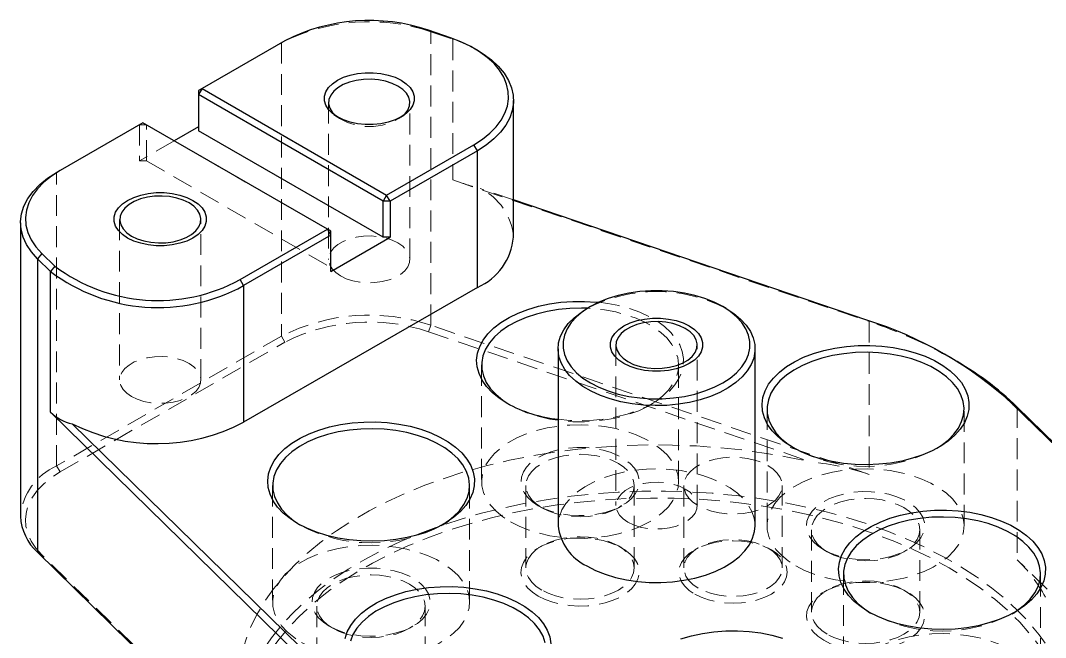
# Model space of a CAD drawing. Header units: millimetres. Extents: x 0 to 420, y -16 to 298.
# Drawn here: x 322.7 to 385.1, y 185.1 to 222.7 of the extents above; entities that cross this region are included whole.
import ezdxf

# ---------------------------------------------------------------- set-up
doc = ezdxf.new("R2010")
doc.units = ezdxf.units.MM
doc.linetypes.add('HIDDEN', pattern=[1.905, 1.27, -0.635])

msp = doc.modelspace()

# ---------------------------------------------------------------- linework, layer by layer
at = {"color": 7, "linetype": 'Continuous', "lineweight": 25}
for p, q in [((348.88835, 221.61089), (347.55383, 222.0651)), ((338.80595, 221.42366), (333.76254, 218.51216)), ((350.53581, 220.84645), (350.32364, 220.96897)), ((333.76254, 218.51216), (333.55041, 218.14474)), ((333.76254, 218.51216), (333.55041, 218.38966)), ((333.76254, 218.51216), (345.00554, 212.02172)), ((333.55041, 218.38966), (333.55041, 218.14474)), ((344.79341, 211.65429), (333.55041, 218.14474)), ((333.55041, 218.14474), (333.55041, 215.94008)), ((352.73164, 209.4567), (352.73164, 217.78542)), ((330.1563, 216.43032), (325.11289, 213.51882)), ((341.3993, 209.93987), (330.1563, 216.43032)), ((333.55041, 216.185), (332.06583, 215.32797)), ((344.79341, 209.44963), (333.55041, 215.94008)), ((345.00554, 212.02172), (350.32281, 215.09131)), ((350.53494, 214.72389), (350.32281, 215.09131)), ((350.53494, 214.72389), (345.21767, 211.65429)), ((350.53494, 206.39517), (350.53494, 214.72389)), ((325.11289, 213.51882), (324.90076, 213.39632)), ((345.00554, 212.02172), (344.79341, 211.65429)), ((345.21767, 211.65429), (344.79341, 211.65429)), ((344.79341, 209.44963), (344.79341, 211.65429)), ((345.21767, 211.65429), (345.00554, 212.02172)), ((345.21767, 211.65429), (345.21767, 209.44963)), ((374.24426, 204.40723), (352.73164, 211.72913)), ((322.70406, 210.33479), (322.70406, 192.45255)), ((336.08203, 206.87028), (341.3993, 209.93987)), ((341.61143, 209.57245), (341.3993, 209.93987)), ((341.61143, 209.81737), (341.3993, 209.93987)), ((341.61143, 209.57245), (341.61143, 209.81737)), ((341.61143, 209.57245), (336.29416, 206.50286)), ((341.61143, 207.36779), (341.61143, 209.57245)), ((341.61143, 207.36779), (345.21767, 209.44963)), ((345.21767, 209.44963), (344.79341, 209.44963)), ((324.00176, 208.46878), (323.74333, 208.13586)), ((324.53013, 207.36545), (323.74333, 208.13586)), ((323.74333, 208.13586), (323.74333, 190.25361)), ((324.00176, 208.46878), (324.78856, 207.69837)), ((324.78856, 207.69837), (324.53013, 207.36545)), ((324.53013, 198.79178), (324.53013, 207.36545)), ((336.29416, 206.50286), (336.08203, 206.87028)), ((336.29416, 206.50286), (336.29416, 198.17414)), ((350.53494, 206.39517), (336.29416, 198.17414)), ((357.41461, 205.22514), (357.20244, 205.10262)), ((365.6891, 205.10262), (365.47694, 205.22514)), ((355.44577, 202.65379), (355.44577, 191.87545)), ((367.44577, 191.87545), (367.44577, 202.65379)), ((379.47993, 202.038), (379.26776, 202.16052)), ((406.75777, 176.15178), (383.15381, 199.26386)), ((383.15381, 199.26386), (383.41224, 199.10686)), ((339.47931, 184.15412), (324.53013, 198.79178)), ((383.41224, 199.10686), (407.0162, 175.99477)), ((325.8551, 198.08038), (339.73774, 184.48704)), ((323.74333, 190.25361), (339.47931, 174.84556))]:
    msp.add_line(p, q, dxfattribs=at)
at = {"color": 7, "linetype": 'HIDDEN', "lineweight": 18}
for p, q in [((347.7062, 221.96932), (347.55383, 222.0651)), ((347.7062, 204.08708), (347.7062, 221.96932)), ((347.7062, 221.96932), (349.04072, 221.51511)), ((333.55041, 218.38966), (338.59382, 221.30116)), ((338.80595, 221.42366), (338.59382, 221.30116)), ((338.59382, 221.30116), (338.59382, 203.41891)), ((349.04072, 221.51511), (348.88835, 221.61089)), ((349.04072, 221.51511), (349.04072, 212.94144)), ((341.46988, 217.65086), (341.46988, 208.10136)), ((346.41988, 208.10136), (346.41988, 217.65086)), ((341.79321, 216.91827), (342.00302, 216.76499)), ((345.88674, 216.76499), (346.09656, 216.91827)), ((324.90076, 213.39632), (329.94417, 216.30782)), ((330.1563, 216.43032), (329.94417, 216.30782)), ((330.36843, 216.30782), (329.94417, 216.30782)), ((329.94417, 216.30782), (329.94417, 214.10316)), ((330.36843, 216.30782), (330.1563, 216.43032)), ((330.36843, 216.30782), (341.61143, 209.81737)), ((330.36843, 214.10316), (330.36843, 216.30782)), ((332.06583, 215.32797), (329.94417, 214.10316)), ((329.94417, 214.10316), (330.36843, 214.10316)), ((330.36843, 214.10316), (341.61143, 207.61271)), ((324.90076, 195.51408), (324.90076, 213.39632)), ((349.04072, 212.94144), (374.39663, 204.31146)), ((352.73164, 211.72913), (350.69736, 212.42151)), ((328.74196, 210.53412), (328.74196, 200.75369)), ((333.69196, 200.75369), (333.69196, 210.53412)), ((374.24426, 204.40723), (374.39663, 204.31146)), ((374.39663, 204.31146), (374.39663, 195.00289)), ((347.7062, 204.08708), (347.55383, 203.69293)), ((347.55383, 203.69293), (370.88469, 195.75219)), ((374.39663, 195.00289), (347.7062, 204.08708)), ((338.59382, 203.41891), (324.90076, 195.51408)), ((325.11289, 195.14665), (338.80595, 203.05149)), ((338.59382, 203.41891), (338.80595, 203.05149)), ((358.97077, 202.88069), (358.97077, 193.10026)), ((363.92077, 193.10026), (363.92077, 202.88069)), ((350.78703, 201.6676), (350.78703, 194.56369)), ((362.78703, 194.56369), (362.78703, 201.6676)), ((352.33154, 199.34129), (352.5437, 199.21877)), ((361.03036, 199.21877), (361.24253, 199.34129)), ((368.1737, 198.97816), (368.1737, 191.87426)), ((380.1737, 191.87426), (380.1737, 198.97816)), ((383.41224, 199.10686), (383.41224, 189.79829)), ((369.7182, 196.65186), (369.93037, 196.52934)), ((378.41703, 196.52934), (378.62919, 196.65186)), ((324.90076, 195.51408), (325.11289, 195.14665)), ((338.05911, 194.31992), (338.05911, 187.21602)), ((350.05911, 187.21602), (350.05911, 194.31992)), ((353.48703, 194.31873), (353.48703, 189.297)), ((360.08703, 189.297), (360.08703, 194.31873)), ((363.10452, 194.31873), (363.10452, 189.297)), ((369.10452, 189.297), (369.10452, 194.31873)), ((354.24103, 193.0944), (354.4532, 192.97188)), ((359.12086, 192.97188), (359.33303, 193.0944)), ((339.60361, 191.99362), (339.81578, 191.8711)), ((348.30244, 191.8711), (348.51461, 191.99362)), ((370.8737, 191.6293), (370.8737, 186.60757)), ((377.4737, 186.60757), (377.4737, 191.6293)), ((354.4532, 190.64386), (354.24103, 190.52134)), ((359.33303, 190.52134), (359.12086, 190.64386)), ((363.98285, 190.52142), (363.77069, 190.3989)), ((368.43835, 190.3989), (368.22618, 190.52142)), ((323.74333, 190.25361), (324.00176, 190.09661)), ((337.75702, 176.62799), (324.00176, 190.09661)), ((371.6277, 190.40496), (371.83987, 190.28244)), ((376.50753, 190.28244), (376.71969, 190.40496)), ((407.0162, 166.68621), (383.41224, 189.79829)), ((372.83244, 188.94105), (372.83244, 181.83715)), ((384.83244, 181.83715), (384.83244, 188.94105)), ((371.83987, 187.95442), (371.6277, 187.8319)), ((376.71969, 187.8319), (376.50753, 187.95442)), ((340.75911, 186.97106), (340.75911, 181.94933)), ((347.35911, 181.94933), (347.35911, 186.97106)), ((374.37694, 186.61475), (374.58911, 186.49223)), ((383.07577, 186.49223), (383.28794, 186.61475)), ((341.51311, 185.74672), (341.72528, 185.6242)), ((346.39294, 185.6242), (346.60511, 185.74672))]:
    msp.add_line(p, q, dxfattribs=at)
at = {"color": 7, "linetype": 'Continuous', "lineweight": 25, "flags": 128}
for points in [[(350.32281, 215.09131), (350.8386, 215.42285), (351.28994, 215.78437), (351.67165, 216.1717), (351.97933, 216.58039), (352.20945, 217.00575), (352.35936, 217.44289), (352.42735, 217.88678), (352.41262, 218.33232), (352.31536, 218.7744), (352.13667, 219.20792), (351.87861, 219.6279), (351.54415, 220.02952), (351.13713, 220.40816), (350.66223, 220.75948), (350.12491, 221.07942), (349.53134, 221.36431), (348.88835, 221.61089)], [(350.53581, 220.84645), (350.8885, 220.62823), (351.38319, 220.26228), (351.80717, 219.86786), (352.15556, 219.4495), (352.42438, 219.01202), (352.61051, 218.56043), (352.71183, 218.09994), (352.72717, 217.63584), (352.65635, 217.17345), (352.50019, 216.7181), (352.26048, 216.27501), (351.93998, 215.84929), (351.54237, 215.44582), (351.07223, 215.06924), (350.53494, 214.72389)], [(345.88407, 219.01932), (346.19134, 218.80792), (346.43036, 218.56893), (346.59386, 218.30961), (346.67687, 218.03784), (346.67687, 217.76187), (346.59386, 217.4901), (346.43036, 217.23078), (346.19134, 216.99179), (345.88407, 216.78039), (345.51787, 216.603), (345.10388, 216.46502), (344.65467, 216.37063), (344.1839, 216.32271), (343.70586, 216.32271), (343.23509, 216.37063), (342.78588, 216.46502), (342.37189, 216.603), (342.0057, 216.78039), (341.69842, 216.99179), (341.4594, 217.23078), (341.29591, 217.4901), (341.2129, 217.76187), (341.2129, 218.03784), (341.29591, 218.30961), (341.4594, 218.56893), (341.69842, 218.80792), (342.0057, 219.01932), (342.37189, 219.19671), (342.78588, 219.33469), (343.23509, 219.42908), (343.70586, 219.477), (344.1839, 219.477), (344.65467, 219.42908), (345.10388, 219.33469), (345.51787, 219.19671), (345.88407, 219.01932)], [(345.69497, 218.66117), (345.34359, 218.82961), (344.94459, 218.95791), (344.51153, 219.0417), (344.05919, 219.07812), (343.60294, 219.06595), (343.15835, 219.00558), (342.74054, 218.89908), (342.36374, 218.75007), (342.04078, 218.56364), (341.78267, 218.34611), (341.59818, 218.10492), (341.49362, 217.84826), (341.47252, 217.58487), (341.53562, 217.32374), (341.68077, 217.07374), (341.90301, 216.8434), (341.90512, 216.84163)], [(345.98464, 216.84163), (346.1071, 216.95561), (346.29158, 217.1968), (346.39615, 217.45346), (346.41724, 217.71685), (346.35414, 217.97798), (346.209, 218.22798), (345.98675, 218.45832), (345.69497, 218.66117)], [(325.11289, 213.51882), (324.58547, 213.17892), (324.12577, 212.80769), (323.73933, 212.40961), (323.43082, 211.98947), (323.20394, 211.55234), (323.06144, 211.10348), (323.00504, 210.64832), (323.0354, 210.19233), (323.15218, 209.741), (323.35395, 209.29979), (323.63829, 208.874), (324.00176, 208.46878)], [(323.74333, 208.13586), (323.36471, 208.55797), (323.06853, 209.00149), (322.85835, 209.46109), (322.73671, 209.93122), (322.70508, 210.40621), (322.76384, 210.88034), (322.91227, 211.3479), (323.1486, 211.80325), (323.46997, 212.24089), (323.87251, 212.65556), (324.35136, 213.04226), (324.90076, 213.39632)], [(333.2057, 211.70025), (333.52082, 211.48345), (333.76595, 211.23835), (333.93363, 210.9724), (334.01876, 210.69369), (334.01876, 210.41067), (333.93363, 210.13196), (333.76595, 209.86601), (333.52082, 209.62091), (333.2057, 209.40411), (332.83014, 209.22219), (332.40557, 209.08068), (331.94489, 208.98388), (331.46209, 208.93474), (330.97183, 208.93474), (330.48903, 208.98388), (330.02835, 209.08068), (329.60378, 209.22219), (329.22822, 209.40411), (328.91309, 209.62091), (328.66797, 209.86601), (328.50029, 210.13196), (328.41516, 210.41067), (328.41516, 210.69369), (328.50029, 210.9724), (328.66797, 211.23835), (328.91309, 211.48345), (329.22822, 211.70025), (329.60378, 211.88217), (330.02835, 212.02368), (330.48903, 212.12048), (330.97183, 212.16962), (331.46209, 212.16962), (331.94489, 212.12048), (332.40557, 212.02368), (332.83014, 211.88217), (333.2057, 211.70025)], [(329.46687, 209.52381), (329.81825, 209.35537), (330.21726, 209.22707), (330.65031, 209.14328), (331.10266, 209.10686), (331.5589, 209.11903), (332.00349, 209.1794), (332.42131, 209.2859), (332.79811, 209.4349), (333.12106, 209.62134), (333.37918, 209.83886), (333.56366, 210.08006), (333.66823, 210.33672), (333.68932, 210.6001), (333.62622, 210.86124), (333.48107, 211.11124), (333.25883, 211.34158), (332.96705, 211.54442), (332.61567, 211.71286), (332.21666, 211.84116), (331.78361, 211.92495), (331.33126, 211.96138), (330.87502, 211.9492), (330.43043, 211.88884), (330.01261, 211.78234), (329.63581, 211.63333), (329.31286, 211.44689), (329.05474, 211.22937), (328.87026, 210.98817), (328.76569, 210.73151), (328.7446, 210.46813), (328.8077, 210.207), (328.95284, 209.957), (329.17509, 209.72666), (329.46687, 209.52381)], [(365.47628, 205.22552), (364.96107, 205.48901), (364.3946, 205.71474), (363.78513, 205.8994), (363.14154, 206.0403), (362.47323, 206.13539), (361.78993, 206.18329), (361.10162, 206.18329), (360.41832, 206.13539), (359.75001, 206.0403), (359.10642, 205.8994), (358.49695, 205.71474), (357.93048, 205.48901), (357.41527, 205.22552), (356.95883, 204.92809), (356.56782, 204.60107), (356.24795, 204.24923), (356.00387, 203.8777), (355.83914, 203.49189), (355.75617, 203.09743), (355.75617, 202.70007), (355.83914, 202.30562), (356.00387, 201.91981), (356.24795, 201.54827), (356.56782, 201.19643), (356.95883, 200.86941), (357.41527, 200.57199), (357.93048, 200.30849), (358.49695, 200.08277), (359.10642, 199.89811), (359.75001, 199.75721), (360.41832, 199.66211), (361.10162, 199.61422), (361.78993, 199.61422), (362.47323, 199.66211), (363.14154, 199.75721), (363.78513, 199.89811), (364.3946, 200.08277), (364.96107, 200.30849), (365.47628, 200.57199), (365.93272, 200.86941), (366.32373, 201.19643), (366.6436, 201.54827), (366.88768, 201.91981), (367.05241, 202.30562), (367.13538, 202.70007), (367.13538, 203.09743), (367.05241, 203.49189), (366.88768, 203.8777), (366.6436, 204.24923), (366.32373, 204.60107), (365.93272, 204.92809), (365.47628, 205.22552)], [(352.33226, 199.34087), (351.85349, 199.65079), (351.43904, 199.99019), (351.09431, 200.35465), (350.82379, 200.73942), (350.63101, 201.13948), (350.51848, 201.54962), (350.48767, 201.96449), (350.53899, 202.37869), (350.67176, 202.78681), (350.88425, 203.18353), (351.17369, 203.56368), (351.53631, 203.92231), (351.96738, 204.25474), (352.46129, 204.55663), (353.01158, 204.82406), (353.6111, 205.05353), (354.25202, 205.24205), (354.92598, 205.38716), (355.62421, 205.48698), (356.33759, 205.54021), (357.05684, 205.54614), (357.77257, 205.5047), (357.93058, 205.48906)], [(357.23539, 205.12164), (356.87594, 205.13094), (356.16576, 205.11271), (355.46429, 205.0461), (354.7814, 204.93208), (354.12666, 204.77222), (353.50926, 204.56879), (352.93788, 204.32463), (352.42053, 204.04317), (351.96448, 203.72836), (351.57612, 203.38462), (351.26092, 203.01678), (351.02329, 202.63), (350.86657, 202.22971), (350.79296, 201.82153), (350.80349, 201.41119), (350.89802, 201.00445), (351.07522, 200.60702), (351.3326, 200.22447), (351.66655, 199.86218), (352.07238, 199.52524), (352.44021, 199.28003)], [(365.68842, 205.10301), (366.16043, 204.79615), (366.56626, 204.4592), (366.9002, 204.09692), (367.15758, 203.71437), (367.33478, 203.31694), (367.42931, 202.9102), (367.43985, 202.49986), (367.36624, 202.09168), (367.20952, 201.69139), (366.97189, 201.30461), (366.65668, 200.93677), (366.26833, 200.59303), (365.81228, 200.27822), (365.29493, 199.99676), (364.72354, 199.7526), (364.10615, 199.54916), (363.45141, 199.38931), (362.76851, 199.27528), (362.06705, 199.20868), (361.35686, 199.19044), (360.64793, 199.22082), (359.95019, 199.29939), (359.27345, 199.42505), (358.6272, 199.59604), (358.02052, 199.80994), (357.46192, 200.06377), (356.95925, 200.35396), (356.51956, 200.67643), (356.14902, 201.02666), (355.85283, 201.39973), (355.63516, 201.79041), (355.49906, 202.1932), (355.44643, 202.60246), (355.47803, 203.01245), (355.59339, 203.41739), (355.79092, 203.81162), (356.06782, 204.18959), (356.42022, 204.54601), (356.84316, 204.87586), (357.20244, 205.10262)], [(363.43451, 204.04683), (363.74964, 203.83002), (363.99477, 203.58492), (364.16244, 203.31898), (364.24757, 203.04026), (364.24757, 202.75724), (364.16244, 202.47853), (363.99477, 202.21258), (363.74964, 201.96748), (363.43451, 201.75068), (363.05896, 201.56876), (362.63439, 201.42725), (362.1737, 201.33045), (361.6909, 201.28131), (361.20065, 201.28131), (360.71785, 201.33045), (360.25716, 201.42725), (359.83259, 201.56876), (359.45704, 201.75068), (359.14191, 201.96748), (358.89678, 202.21258), (358.72911, 202.47853), (358.64398, 202.75724), (358.64398, 203.04026), (358.72911, 203.31898), (358.89678, 203.58492), (359.14191, 203.83002), (359.45704, 204.04683), (359.83259, 204.22875), (360.25716, 204.37025), (360.71785, 204.46705), (361.20065, 204.5162), (361.6909, 204.5162), (362.1737, 204.46705), (362.63439, 204.37025), (363.05896, 204.22875), (363.43451, 204.04683)], [(359.69569, 201.87038), (360.04706, 201.70194), (360.44607, 201.57364), (360.87912, 201.48985), (361.33147, 201.45343), (361.78771, 201.4656), (362.23231, 201.52597), (362.65012, 201.63247), (363.02692, 201.78148), (363.34988, 201.96791), (363.60799, 202.18544), (363.79247, 202.42663), (363.89704, 202.68329), (363.91813, 202.94668), (363.85503, 203.20781), (363.70989, 203.45781), (363.48764, 203.68815), (363.19586, 203.891), (362.84449, 204.05944), (362.44548, 204.18774), (362.01243, 204.27153), (361.56008, 204.30795), (361.10384, 204.29578), (360.65924, 204.23541), (360.24143, 204.12891), (359.86463, 203.9799), (359.54167, 203.79347), (359.28356, 203.57594), (359.09908, 203.33475), (358.99451, 203.07809), (358.97342, 202.8147), (359.03652, 202.55357), (359.18166, 202.30357), (359.40391, 202.07323), (359.69569, 201.87038)], [(369.71892, 196.65144), (369.24016, 196.96135), (368.8257, 197.30075), (368.48097, 197.66521), (368.21045, 198.04998), (368.01767, 198.45004), (367.90515, 198.86018), (367.87434, 199.27506), (367.92565, 199.68925), (368.05842, 200.09737), (368.27091, 200.4941), (368.56036, 200.87425), (368.92298, 201.23288), (369.35405, 201.5653), (369.84795, 201.8672), (370.39825, 202.13462), (370.99776, 202.36409), (371.63868, 202.55261), (372.31265, 202.69773), (373.01087, 202.79755), (373.72426, 202.85077), (374.44351, 202.8567), (375.15923, 202.81526), (375.86211, 202.72699), (376.54298, 202.59305), (377.19297, 202.41517), (377.80359, 202.19567), (378.36689, 201.93743), (378.87552, 201.6438), (379.32286, 201.31862), (379.70307, 200.96611), (380.0112, 200.59088), (380.24323, 200.19783), (380.39613, 199.79206), (380.46792, 199.37888), (380.45765, 198.96367), (380.36545, 198.55184), (380.19254, 198.14876), (379.94117, 197.75969), (379.6146, 197.3897), (379.21711, 197.0436), (378.75386, 196.72593), (378.23091, 196.4408), (377.65507, 196.19195), (377.03384, 195.98261), (376.37532, 195.81552), (375.6881, 195.69285), (374.98114, 195.61621), (374.26366, 195.58658), (373.545, 195.60437), (372.83454, 195.66933), (372.14153, 195.78062), (371.47502, 195.93678), (370.84369, 196.13579), (370.25577, 196.37505), (369.71892, 196.65144)], [(378.52052, 196.5906), (378.77631, 196.75609), (379.19925, 197.08595), (379.55165, 197.44236), (379.82856, 197.82033), (380.02608, 198.21456), (380.14144, 198.61951), (380.17304, 199.02949), (380.12041, 199.43875), (379.98431, 199.84154), (379.76664, 200.23222), (379.47045, 200.60529), (379.09992, 200.95552), (378.66022, 201.27799), (378.15755, 201.56818), (377.59895, 201.82201), (376.99227, 202.03592), (376.34602, 202.2069), (375.66928, 202.33256), (374.97154, 202.41113), (374.26261, 202.44151), (373.55242, 202.42327), (372.85096, 202.35667), (372.16806, 202.24264), (371.51332, 202.08279), (370.89593, 201.87935), (370.32454, 201.63519), (369.8072, 201.35373), (369.35114, 201.03892), (368.96279, 200.69519), (368.64758, 200.32735), (368.40995, 199.94057), (368.25323, 199.54028), (368.17962, 199.1321), (368.19016, 198.72176), (368.28469, 198.31501), (368.46189, 197.91758), (368.71927, 197.53504), (369.05322, 197.17275), (369.45904, 196.83581), (369.82687, 196.5906)], [(339.60434, 191.9932), (339.12557, 192.30311), (338.71112, 192.64251), (338.36638, 193.00697), (338.09586, 193.39174), (337.90308, 193.79181), (337.79056, 194.20195), (337.75975, 194.61682), (337.81107, 195.03102), (337.94384, 195.43914), (338.15633, 195.83586), (338.44577, 196.21601), (338.80839, 196.57464), (339.23946, 196.90707), (339.73336, 197.20896), (340.28366, 197.47639), (340.88318, 197.70585), (341.52409, 197.89438), (342.19806, 198.03949), (342.89629, 198.13931), (343.60967, 198.19253), (344.32892, 198.19846), (345.04465, 198.15702), (345.74753, 198.06875), (346.4284, 197.93481), (347.07838, 197.75693), (347.689, 197.53744), (348.2523, 197.27919), (348.76093, 196.98556), (349.20827, 196.66038), (349.58849, 196.30787), (349.89662, 195.93265), (350.12864, 195.53959), (350.28155, 195.13383), (350.35333, 194.72064), (350.34306, 194.30543), (350.25087, 193.8936), (350.07795, 193.49052), (349.82658, 193.10145), (349.50001, 192.73146), (349.10252, 192.38537), (348.63928, 192.06769), (348.11632, 191.78256), (347.54048, 191.53371), (346.91925, 191.32437), (346.26073, 191.15728), (345.57352, 191.03461), (344.86656, 190.95797), (344.14907, 190.92834), (343.43041, 190.94613), (342.71995, 191.01109), (342.02694, 191.12238), (341.36043, 191.27855), (340.7291, 191.47756), (340.14118, 191.71681), (339.60434, 191.9932)], [(348.40593, 191.93236), (348.66172, 192.09786), (349.08467, 192.42771), (349.43707, 192.78412), (349.71397, 193.1621), (349.91149, 193.55632), (350.02686, 193.96127), (350.05845, 194.37125), (350.00583, 194.78051), (349.86972, 195.18331), (349.65205, 195.57398), (349.35587, 195.94705), (348.98533, 196.29728), (348.54564, 196.61975), (348.04296, 196.90994), (347.48436, 197.16377), (346.87768, 197.37768), (346.23144, 197.54866), (345.55469, 197.67432), (344.85696, 197.75289), (344.14802, 197.78327), (343.43783, 197.76503), (342.73637, 197.69843), (342.05348, 197.5844), (341.39873, 197.42455), (340.78134, 197.22112), (340.20996, 196.97695), (339.69261, 196.69549), (339.23656, 196.38069), (338.8482, 196.03695), (338.533, 195.66911), (338.29537, 195.28233), (338.13865, 194.88204), (338.06504, 194.47386), (338.07557, 194.06352), (338.1701, 193.65678), (338.3473, 193.25934), (338.60468, 192.8768), (338.93863, 192.51451), (339.34446, 192.17757), (339.71229, 191.93236)], [(374.37767, 186.61433), (373.8989, 186.92424), (373.48445, 187.26364), (373.13971, 187.6281), (372.86919, 188.01287), (372.67641, 188.41294), (372.56389, 188.82308), (372.53308, 189.23795), (372.5844, 189.65215), (372.71717, 190.06027), (372.92966, 190.45699), (373.2191, 190.83714), (373.58172, 191.19577), (374.01279, 191.5282), (374.50669, 191.83009), (375.05699, 192.09752), (375.6565, 192.32698), (376.29742, 192.51551), (376.97139, 192.66062), (377.66962, 192.76044), (378.383, 192.81366), (379.10225, 192.81959), (379.81798, 192.77815), (380.52086, 192.68988), (381.20173, 192.55594), (381.85171, 192.37806), (382.46233, 192.15857), (383.02563, 191.90032), (383.53426, 191.60669), (383.9816, 191.28151), (384.36182, 190.929), (384.66995, 190.55378), (384.90197, 190.16072), (385.05488, 189.75496), (385.12666, 189.34177), (385.11639, 188.92656), (385.0242, 188.51473), (384.85128, 188.11165), (384.59991, 187.72258), (384.27334, 187.35259), (383.87585, 187.0065), (383.41261, 186.68882), (382.88965, 186.40369), (382.31381, 186.15484), (381.69258, 185.9455), (381.03406, 185.77841), (380.34685, 185.65574), (379.63989, 185.5791), (378.9224, 185.54947), (378.20374, 185.56726), (377.49328, 185.63222), (376.80027, 185.74351), (376.13376, 185.89968), (375.50243, 186.09869), (374.91451, 186.33794), (374.37767, 186.61433)], [(383.17926, 186.55349), (383.43505, 186.71899), (383.858, 187.04884), (384.21039, 187.40525), (384.4873, 187.78323), (384.68482, 188.17745), (384.80019, 188.5824), (384.83178, 188.99238), (384.77916, 189.40164), (384.64305, 189.80444), (384.42538, 190.19511), (384.1292, 190.56818), (383.75866, 190.91841), (383.31897, 191.24088), (382.81629, 191.53107), (382.25769, 191.7849), (381.65101, 191.99881), (381.00477, 192.16979), (380.32802, 192.29545), (379.63029, 192.37402), (378.92135, 192.4044), (378.21116, 192.38616), (377.5097, 192.31956), (376.8268, 192.20554), (376.17206, 192.04568), (375.55467, 191.84225), (374.98329, 191.59809), (374.46594, 191.31662), (374.00989, 191.00182), (373.62153, 190.65808), (373.30633, 190.29024), (373.0687, 189.90346), (372.91198, 189.50317), (372.83837, 189.09499), (372.8489, 188.68465), (372.94343, 188.27791), (373.12063, 187.88047), (373.37801, 187.49793), (373.71196, 187.13564), (374.11779, 186.7987), (374.48562, 186.55349)], [(357.20313, 189.42623), (357.7347, 189.15374), (358.31837, 188.91946), (358.94593, 188.72668), (359.60859, 188.57809), (360.29704, 188.4758), (361.00162, 188.42123), (361.71243, 188.41515), (362.41949, 188.45764), (363.11289, 188.54811), (363.78288, 188.68529), (364.42007, 188.86726), (365.01551, 189.09145), (365.56083, 189.35472), (366.04839, 189.65338), (366.47133, 189.98324), (366.82373, 190.33965), (367.10063, 190.71762), (367.29816, 191.11185), (367.41352, 191.5168), (367.44577, 191.87545)], [(342.46981, 184.99391), (342.60258, 185.40203), (342.81507, 185.79875), (343.10451, 186.1789), (343.46713, 186.53753), (343.8982, 186.86996), (344.39211, 187.17185), (344.9424, 187.43928), (345.54192, 187.66875), (346.18284, 187.85727), (346.8568, 188.00238), (347.55503, 188.1022), (348.26842, 188.15542), (348.98766, 188.16135), (349.70339, 188.11991), (350.40627, 188.03165), (351.08714, 187.8977), (351.73712, 187.71982), (352.34774, 187.50033), (352.91104, 187.24208), (353.41968, 186.94846), (353.86702, 186.62327), (354.24723, 186.27077), (354.55536, 185.89554), (354.78739, 185.50248), (354.94029, 185.09672), (355.01207, 184.68354)], [(354.66457, 184.7434), (354.52847, 185.1462), (354.31079, 185.53687), (354.01461, 185.90994), (353.64407, 186.26017), (353.20438, 186.58265), (352.70171, 186.87283), (352.14311, 187.12666), (351.53643, 187.34057), (350.89018, 187.51155), (350.21344, 187.63721), (349.5157, 187.71578), (348.80676, 187.74616), (348.09658, 187.72792), (347.39511, 187.66132), (346.71222, 187.5473), (346.05748, 187.38744), (345.44008, 187.18401), (344.8687, 186.93985), (344.35135, 186.65839), (343.8953, 186.34358), (343.50694, 185.99984), (343.19174, 185.632), (342.95411, 185.24522), (342.79739, 184.84493)], [(362.92858, 184.97931), (363.5695, 185.16783), (364.24347, 185.31295), (364.94169, 185.41277), (365.65508, 185.46599), (366.37433, 185.47192), (367.09005, 185.43048), (367.79293, 185.34221), (368.4738, 185.20826), (369.12379, 185.03039)]]:
    msp.add_lwpolyline(points, dxfattribs=at)
at = {"color": 7, "linetype": 'HIDDEN', "lineweight": 18, "flags": 128}
for points in [[(342.19479, 207.09106), (342.54617, 206.92262), (342.94518, 206.79432), (343.37823, 206.71053), (343.83058, 206.6741), (344.28682, 206.68628), (344.73142, 206.74664), (345.14923, 206.85314), (345.52603, 207.00215), (345.84898, 207.18859), (346.1071, 207.40611), (346.29158, 207.64731), (346.39615, 207.90397), (346.41724, 208.16735), (346.35414, 208.42849), (346.209, 208.67848), (345.98675, 208.90882), (345.69497, 209.11167), (345.34359, 209.28011), (344.94459, 209.40841), (344.51153, 209.4922), (344.05919, 209.52863), (343.60294, 209.51645), (343.15835, 209.45608), (342.74054, 209.34958), (342.36374, 209.20058), (342.04078, 209.01414), (341.78267, 208.79662), (341.59818, 208.55542), (341.49362, 208.29876), (341.47252, 208.03538), (341.53562, 207.77424), (341.68077, 207.52425), (341.90301, 207.2939), (342.19479, 207.09106)], [(357.93058, 205.48906), (358.47545, 205.41643), (359.15632, 205.28248), (359.8063, 205.1046), (360.41692, 204.88511), (360.98022, 204.62687), (361.48886, 204.33324), (361.9362, 204.00805), (362.31641, 203.65555), (362.62454, 203.28032), (362.85657, 202.88726), (363.00947, 202.4815), (363.08125, 202.06832), (363.07098, 201.65311), (362.97879, 201.24128), (362.80588, 200.8382), (362.5545, 200.44913), (362.22794, 200.07913), (361.83044, 199.73304), (361.3672, 199.41536), (360.84425, 199.13024), (360.2684, 198.88138), (359.64717, 198.67205), (358.98866, 198.50496), (358.30144, 198.38229), (357.59448, 198.30564), (356.87699, 198.27602), (356.15833, 198.2938), (355.44787, 198.35876), (355.44577, 198.35903)], [(352.44021, 199.28003), (352.54439, 199.21837), (353.07596, 198.94589), (353.65962, 198.71161), (354.28719, 198.51882), (354.94985, 198.37024), (355.6383, 198.26795), (356.34287, 198.21337), (357.05368, 198.20729), (357.76075, 198.24979), (358.45415, 198.34026), (359.12414, 198.47744), (359.76133, 198.6594), (360.35676, 198.8836), (360.90209, 199.14687), (361.38964, 199.44553), (361.81259, 199.77538), (362.16499, 200.1318), (362.44189, 200.50977), (362.63941, 200.904), (362.75478, 201.30894), (362.78637, 201.71892), (362.73375, 202.12818), (362.59765, 202.53098), (362.37997, 202.92165), (362.08379, 203.29473), (361.71325, 203.64495), (361.27356, 203.96743), (360.77088, 204.25761), (360.21229, 204.51144), (359.60561, 204.72535), (358.95936, 204.89633), (358.28262, 205.02199), (357.58488, 205.10056), (357.23539, 205.12164)], [(329.46687, 199.74339), (329.81825, 199.57495), (330.21726, 199.44665), (330.65031, 199.36286), (331.10266, 199.32643), (331.5589, 199.33861), (332.00349, 199.39897), (332.42131, 199.50547), (332.79811, 199.65448), (333.12106, 199.84091), (333.37918, 200.05844), (333.56366, 200.29963), (333.66823, 200.55629), (333.68932, 200.81968), (333.62622, 201.08081), (333.48107, 201.33081), (333.25883, 201.56115), (332.96705, 201.764), (332.61567, 201.93244), (332.21666, 202.06074), (331.78361, 202.14453), (331.33126, 202.18095), (330.87502, 202.16878), (330.43043, 202.10841), (330.01261, 202.00191), (329.63581, 201.85291), (329.31286, 201.66647), (329.05474, 201.44895), (328.87026, 201.20775), (328.76569, 200.95109), (328.7446, 200.6877), (328.8077, 200.42657), (328.95284, 200.17657), (329.17509, 199.94623), (329.46687, 199.74339)], [(352.54439, 192.11447), (353.07596, 191.84198), (353.65962, 191.6077), (354.28719, 191.41492), (354.94985, 191.26634), (355.6383, 191.16404), (356.34287, 191.10947), (357.05368, 191.10339), (357.76075, 191.14588), (358.45415, 191.23635), (359.12414, 191.37354), (359.76133, 191.5555), (360.35676, 191.77969), (360.90209, 192.04296), (361.38964, 192.34162), (361.81259, 192.67148), (362.16499, 193.02789), (362.44189, 193.40586), (362.63941, 193.80009), (362.75478, 194.20504), (362.78637, 194.61502), (362.73375, 195.02428), (362.59765, 195.42707), (362.37997, 195.81775), (362.08379, 196.19082), (361.71325, 196.54105), (361.27356, 196.86352), (360.77088, 197.15371), (360.21229, 197.40754), (359.60561, 197.62145), (358.95936, 197.79243), (358.28262, 197.91809), (357.58488, 197.99666), (356.87594, 198.02704), (356.16576, 198.0088), (355.46429, 197.9422), (354.7814, 197.82817), (354.12666, 197.66832), (353.50926, 197.46488), (352.93788, 197.22072), (352.42053, 196.93926), (351.96448, 196.62445), (351.57612, 196.28072), (351.26092, 195.91288), (351.02329, 195.5261), (350.86657, 195.12581), (350.79296, 194.71763), (350.80349, 194.30729), (350.89802, 193.90054), (351.07522, 193.50311), (351.3326, 193.12057), (351.66655, 192.75828), (352.07238, 192.42134), (352.54439, 192.11447)], [(337.75702, 176.62799), (337.25932, 177.41323), (336.83964, 178.21352), (336.49936, 179.02627), (336.23955, 179.84887), (336.06108, 180.67865), (335.9645, 181.51294), (335.95013, 182.34906), (336.01802, 183.18429), (336.16795, 184.01596), (336.39943, 184.84136), (336.71172, 185.65785), (337.10381, 186.46279), (337.57444, 187.25357), (338.12208, 188.02766), (338.74497, 188.78254), (339.44111, 189.51579), (340.20823, 190.22504), (341.04388, 190.908), (341.94535, 191.56247), (342.90973, 192.18634), (343.93392, 192.77759), (345.0146, 193.33432), (346.1483, 193.85473), (347.33136, 194.33713), (348.55995, 194.77999), (349.83011, 195.18186), (351.13775, 195.54144), (352.47865, 195.85759), (353.84848, 196.12928), (355.24282, 196.35563), (356.65717, 196.53591), (358.08697, 196.66954), (359.52761, 196.75609), (360.97444, 196.79528), (362.42279, 196.78699), (363.86799, 196.73124), (365.30537, 196.6282), (366.7303, 196.47822), (368.13818, 196.28178), (369.52446, 196.03951), (370.88469, 195.75219)], [(354.24145, 193.09416), (353.8827, 193.3357), (353.59203, 193.60603), (353.37624, 193.89881), (353.2404, 194.20717), (353.18769, 194.52388), (353.21935, 194.84153), (353.33463, 195.15267), (353.53083, 195.45), (353.80335, 195.72656), (354.14581, 195.97586), (354.55018, 196.19206), (355.00698, 196.3701), (355.5055, 196.50579), (356.03405, 196.59596), (356.58026, 196.6385), (357.13131, 196.6324), (357.6743, 196.57782), (358.19648, 196.47603), (358.68564, 196.32941), (359.13028, 196.14141), (359.52001, 195.91642), (359.84568, 195.65973), (360.09965, 195.37735), (360.27598, 195.0759), (360.37053, 194.76244), (360.38109, 194.44433), (360.3074, 194.12901), (360.15121, 193.82388), (359.91615, 193.53609), (359.60776, 193.27238), (359.23325, 193.03895), (358.8014, 192.84125), (358.32233, 192.68393), (357.80728, 192.57066), (357.26832, 192.50411), (356.71807, 192.48584), (356.16945, 192.51627), (355.63529, 192.59468), (355.12814, 192.71925), (354.65986, 192.88706), (354.24145, 193.09416)], [(354.45358, 192.97166), (354.84734, 192.77751), (355.28886, 192.62132), (355.76728, 192.50692), (356.2708, 192.43713), (356.78703, 192.41368), (357.30327, 192.43713), (357.80679, 192.50692), (358.2852, 192.62132), (358.72672, 192.77751), (359.12048, 192.97166), (359.45679, 193.19897), (359.72735, 193.45386), (359.92552, 193.73004), (360.0464, 194.02071), (360.08703, 194.31873), (360.0464, 194.61675), (359.92552, 194.90742), (359.72735, 195.1836), (359.45679, 195.43849), (359.12048, 195.6658), (358.72672, 195.85995), (358.2852, 196.01614), (357.80679, 196.13054), (357.30327, 196.20033), (356.78703, 196.22378), (356.2708, 196.20033), (355.76728, 196.13054), (355.28886, 196.01614), (354.84734, 195.85995), (354.45358, 195.6658), (354.11728, 195.43849), (353.84671, 195.1836), (353.64855, 194.90742), (353.52766, 194.61675), (353.48703, 194.31873), (353.52766, 194.02071), (353.64855, 193.73004), (353.84671, 193.45386), (354.11728, 193.19897), (354.45358, 192.97166)], [(368.22584, 195.54334), (368.54606, 195.32508), (368.79969, 195.07936), (368.9798, 194.81289), (369.08148, 194.53295), (369.10195, 194.24716), (369.04067, 193.96333), (368.89929, 193.68918), (368.68168, 193.43222), (368.39377, 193.19943), (368.04342, 192.99717), (367.64017, 192.83097), (367.19504, 192.70534), (366.72016, 192.62373), (366.22849, 192.58835), (365.73344, 192.60017), (365.24851, 192.65886), (364.78693, 192.76284), (364.36129, 192.90926), (363.9832, 193.09412), (363.66297, 193.31238), (363.40934, 193.5581), (363.22924, 193.82457), (363.12756, 194.10451), (363.10708, 194.3903), (363.16837, 194.67413), (363.30974, 194.94828), (363.52736, 195.20524), (363.81527, 195.43803), (364.16562, 195.64029), (364.56886, 195.80649), (365.01399, 195.93212), (365.48887, 196.01373), (365.98054, 196.04911), (366.4756, 196.03729), (366.96053, 195.9786), (367.42211, 195.87462), (367.84775, 195.7282), (368.22584, 195.54334)], [(324.00176, 190.09661), (323.63829, 190.50183), (323.35395, 190.92762), (323.15218, 191.36883), (323.0354, 191.82016), (323.00504, 192.27615), (323.06144, 192.73132), (323.20394, 193.18017), (323.43082, 193.6173), (323.73933, 194.03744), (324.12577, 194.43552), (324.58547, 194.80675), (325.11289, 195.14665)], [(367.44577, 191.87545), (367.44512, 191.92678), (367.39249, 192.33604), (367.25639, 192.73883), (367.03872, 193.12951), (366.74253, 193.50258), (366.37199, 193.85281), (365.9323, 194.17528), (365.42963, 194.46547), (364.87103, 194.7193), (364.26435, 194.9332), (363.6181, 195.10419), (362.94136, 195.22985), (362.24362, 195.30842), (361.53468, 195.3388), (360.8245, 195.32056), (360.12304, 195.25396), (359.44014, 195.13993), (358.7854, 194.98008), (358.168, 194.77664), (357.59662, 194.53248), (357.07927, 194.25102), (356.62322, 193.93621), (356.23487, 193.59248), (355.91966, 193.22464), (355.68203, 192.83786), (355.52531, 192.43757), (355.4517, 192.02939), (355.44577, 191.87545)], [(369.93106, 189.42503), (370.46263, 189.15255), (371.04629, 188.91827), (371.67386, 188.72548), (372.33652, 188.5769), (373.02496, 188.47461), (373.72954, 188.42003), (374.44035, 188.41395), (375.14741, 188.45645), (375.84081, 188.54692), (376.51081, 188.6841), (377.14799, 188.86606), (377.74343, 189.09026), (378.28875, 189.35353), (378.77631, 189.65219), (379.19925, 189.98204), (379.55165, 190.33846), (379.82856, 190.71643), (380.02608, 191.11066), (380.14144, 191.5156), (380.17304, 191.92558), (380.12041, 192.33484), (379.98431, 192.73764), (379.76664, 193.12831), (379.47045, 193.50139), (379.09992, 193.85161), (378.66022, 194.17409), (378.15755, 194.46427), (377.59895, 194.7181), (376.99227, 194.93201), (376.34602, 195.10299), (375.66928, 195.22865), (374.97154, 195.30722), (374.26261, 195.3376), (373.55242, 195.31936), (372.85096, 195.25276), (372.16806, 195.13874), (371.51332, 194.97888), (370.89593, 194.77545), (370.32454, 194.53129), (369.8072, 194.24983), (369.35114, 193.93502), (368.96279, 193.59128), (368.64758, 193.22344), (368.40995, 192.83666), (368.25323, 192.43637), (368.17962, 192.02819), (368.19016, 191.61785), (368.28469, 191.21111), (368.46189, 190.81368), (368.71927, 190.43113), (369.05322, 190.06884), (369.45904, 189.7319), (369.93106, 189.42503)], [(359.69569, 192.08996), (360.04706, 191.92152), (360.44607, 191.79322), (360.87912, 191.70943), (361.33147, 191.673), (361.78771, 191.68518), (362.23231, 191.74554), (362.65012, 191.85204), (363.02692, 192.00105), (363.34988, 192.18749), (363.60799, 192.40501), (363.79247, 192.64621), (363.89704, 192.90287), (363.91813, 193.16625), (363.85503, 193.42738), (363.70989, 193.67738), (363.48764, 193.90772), (363.19586, 194.11057), (362.84449, 194.27901), (362.44548, 194.40731), (362.01243, 194.4911), (361.56008, 194.52753), (361.10384, 194.51535), (360.65924, 194.45498), (360.24143, 194.34848), (359.86463, 194.19948), (359.54167, 194.01304), (359.28356, 193.79552), (359.09908, 193.55432), (358.99451, 193.29766), (358.97342, 193.03428), (359.03652, 192.77314), (359.18166, 192.52315), (359.40391, 192.2928), (359.69569, 192.08996)], [(363.24775, 164.57586), (364.50568, 164.64543), (365.93302, 164.76877), (367.34598, 164.93853), (368.74005, 165.15417), (370.11075, 165.415), (371.45369, 165.72017), (372.76457, 166.06872), (374.0392, 166.45952), (375.27349, 166.89132), (376.46348, 167.36275), (377.60536, 167.87228), (378.69548, 168.41829), (379.73035, 168.99903), (380.70664, 169.61264), (381.62124, 170.25716), (382.47121, 170.93051), (383.25382, 171.63054), (383.96658, 172.35501), (384.6072, 173.1016), (385.17363, 173.86792), (385.66404, 174.65151), (386.07688, 175.44986), (386.41082, 176.26042), (386.66479, 177.08058), (386.83797, 177.90773), (386.92982, 178.73921), (386.94003, 179.57235), (386.86858, 180.4045), (386.71569, 181.23297), (386.48185, 182.05513), (386.16781, 182.86833), (385.77458, 183.66998), (385.30342, 184.45749), (384.75584, 185.22836), (384.13358, 185.98011), (383.43866, 186.71033), (382.67328, 187.41669), (381.8399, 188.09692), (380.94119, 188.74884), (379.98004, 189.37036), (378.95951, 189.9595), (377.88289, 190.51436), (376.7536, 191.03317), (375.57529, 191.51427), (374.35171, 191.95612), (373.08679, 192.35729), (371.78458, 192.71651), (370.44926, 193.03262), (369.08509, 193.30462), (367.69645, 193.53162), (366.28779, 193.71291), (364.86361, 193.8479), (363.42849, 193.93617), (361.98702, 193.97742), (360.54382, 193.97152), (359.1035, 193.9185), (357.67069, 193.81852), (356.24997, 193.67191), (354.84589, 193.47913), (353.46295, 193.24081), (352.10559, 192.95769), (350.77814, 192.6307), (349.48487, 192.26088), (348.22991, 191.84941), (347.01729, 191.39762), (345.85088, 190.90694), (344.73443, 190.37896), (343.67151, 189.81536), (342.66553, 189.21794), (341.71971, 188.58863), (340.83707, 187.92943), (340.02045, 187.24246), (339.27247, 186.52993), (338.59551, 185.7941), (337.99174, 185.03734), (337.46311, 184.26208), (337.0113, 183.47079), (336.63776, 182.66601), (336.34369, 181.85033), (336.13003, 181.02634), (335.99746, 180.1967), (335.94641, 179.36405), (335.97705, 178.53108), (336.00631, 178.24619)], [(343.62668, 168.72819), (342.63847, 169.33223), (341.71161, 169.96784), (340.84911, 170.63297), (340.0538, 171.32544), (339.32826, 172.04299), (338.67487, 172.78328), (338.09575, 173.54389), (337.59279, 174.32236), (337.16764, 175.11612), (336.82167, 175.92261), (336.55603, 176.73918), (336.37157, 177.56317), (336.2689, 178.3919), (336.24834, 179.22267), (336.30998, 180.05275), (336.45361, 180.87945), (336.67875, 181.70007), (336.98468, 182.51193), (337.3704, 183.31238), (337.83464, 184.09882), (338.3759, 184.86867), (338.99241, 185.61943), (339.68216, 186.34865), (340.44289, 187.05394), (341.27214, 187.73302), (342.16718, 188.38365), (343.12511, 189.00373), (344.14279, 189.59123), (345.21692, 190.14423), (346.34398, 190.66093), (347.5203, 191.13964), (348.74204, 191.5788), (350.00521, 191.97699), (351.30571, 192.33289), (352.63928, 192.64535), (354.00157, 192.91335), (355.38815, 193.13602), (356.79448, 193.31263), (358.21599, 193.44261), (359.64803, 193.52552), (361.08593, 193.5611), (362.52501, 193.54924), (363.96057, 193.48996), (365.38792, 193.38348), (366.80242, 193.23012), (368.19944, 193.0304), (369.57444, 192.78497), (370.92292, 192.49462), (372.24049, 192.1603), (373.52285, 191.7831), (374.76582, 191.36426), (375.96533, 190.90513), (377.11749, 190.40722), (378.21853, 189.87216), (379.26487, 189.30168), (380.25308, 188.69764), (381.17994, 188.06202), (382.04243, 187.3969), (382.83775, 186.70443), (383.56329, 185.98688), (384.21668, 185.24659), (384.7958, 184.48597), (385.29876, 183.70751), (385.72391, 182.91374), (386.06988, 182.10726), (386.33552, 181.29069), (386.51998, 180.46669), (386.62265, 179.63796), (386.64321, 178.8072), (386.58157, 177.97712), (386.43794, 177.15042), (386.2128, 176.3298), (385.90687, 175.51794), (385.52115, 174.71749), (385.05691, 173.93105), (384.51565, 173.1612), (383.89914, 172.41044), (383.20939, 171.68122), (382.44866, 170.97593), (381.61941, 170.29685), (380.72437, 169.64621), (379.76644, 169.02614), (378.74876, 168.43864), (377.67463, 167.88564), (376.54757, 167.36894), (375.37125, 166.89023), (374.14951, 166.45107), (372.88634, 166.05288), (371.58584, 165.69698), (370.25227, 165.38452), (368.88998, 165.11651), (367.5034, 164.89384), (366.09707, 164.71724), (364.67556, 164.58726), (363.43357, 164.51261)], [(371.62811, 190.40472), (371.26936, 190.64627), (370.97869, 190.9166), (370.76291, 191.20937), (370.62707, 191.51773), (370.57436, 191.83445), (370.60601, 192.1521), (370.72129, 192.46324), (370.91749, 192.76057), (371.19002, 193.03713), (371.53248, 193.28643), (371.93684, 193.50263), (372.39364, 193.68066), (372.89216, 193.81635), (373.42072, 193.90653), (373.96693, 193.94906), (374.51798, 193.94297), (375.06096, 193.88838), (375.58315, 193.78659), (376.0723, 193.63998), (376.51695, 193.45197), (376.90667, 193.22699), (377.23234, 192.9703), (377.48632, 192.68792), (377.66264, 192.38647), (377.7572, 192.07301), (377.76775, 191.75489), (377.69407, 191.43957), (377.53787, 191.13444), (377.30282, 190.84665), (376.99442, 190.58295), (376.61991, 190.34951), (376.18806, 190.15182), (375.709, 189.99449), (375.19395, 189.88123), (374.65498, 189.81468), (374.10474, 189.7964), (373.55611, 189.82683), (373.02196, 189.90525), (372.5148, 190.02982), (372.04653, 190.19762), (371.62811, 190.40472)], [(371.84024, 190.28222), (372.23401, 190.08808), (372.67553, 189.93188), (373.15394, 189.81749), (373.65746, 189.7477), (374.1737, 189.72425), (374.68993, 189.7477), (375.19345, 189.81749), (375.67187, 189.93188), (376.11339, 190.08808), (376.50715, 190.28222), (376.84345, 190.50954), (377.11402, 190.76442), (377.31218, 191.0406), (377.43307, 191.33128), (377.4737, 191.6293), (377.43307, 191.92731), (377.31218, 192.21799), (377.11402, 192.49417), (376.84345, 192.74906), (376.50715, 192.97637), (376.11339, 193.17051), (375.67187, 193.32671), (375.19345, 193.4411), (374.68993, 193.51089), (374.1737, 193.53434), (373.65746, 193.51089), (373.15394, 193.4411), (372.67553, 193.32671), (372.23401, 193.17051), (371.84024, 192.97637), (371.50394, 192.74906), (371.23338, 192.49417), (371.03521, 192.21799), (370.91433, 191.92731), (370.8737, 191.6293), (370.91433, 191.33128), (371.03521, 191.0406), (371.23338, 190.76442), (371.50394, 190.50954), (371.84024, 190.28222)], [(354.24145, 187.58251), (354.65986, 187.37541), (355.12814, 187.2076), (355.63529, 187.08303), (356.16945, 187.00462), (356.71807, 186.97419), (357.26832, 186.99246), (357.80728, 187.05901), (358.32233, 187.17228), (358.8014, 187.3296), (359.23325, 187.5273), (359.60776, 187.76073), (359.91615, 188.02444), (360.15121, 188.31223), (360.3074, 188.61736), (360.38109, 188.93268), (360.37053, 189.25079), (360.27598, 189.56425), (360.09965, 189.8657), (359.84568, 190.14808), (359.52001, 190.40477), (359.13028, 190.62976), (358.68564, 190.81776), (358.19648, 190.96438), (357.6743, 191.06617), (357.13131, 191.12075), (356.58026, 191.12685), (356.03405, 191.08431), (355.5055, 190.99414), (355.00698, 190.85845), (354.55018, 190.68041), (354.14581, 190.46421), (353.80335, 190.21491), (353.53083, 189.93835), (353.33463, 189.64102), (353.21935, 189.32988), (353.18769, 189.01223), (353.2404, 188.69552), (353.37624, 188.38716), (353.59203, 188.09438), (353.8827, 187.82405), (354.24145, 187.58251)], [(354.45358, 187.94993), (354.11728, 188.17724), (353.84671, 188.43213), (353.64855, 188.70831), (353.52766, 188.99899), (353.48703, 189.297), (353.52766, 189.59502), (353.64855, 189.8857), (353.84671, 190.16188), (354.11728, 190.41676), (354.45358, 190.64408), (354.84734, 190.83822), (355.28886, 190.99442), (355.76728, 191.10881), (356.2708, 191.1786), (356.78703, 191.20205), (357.30327, 191.1786), (357.80679, 191.10881), (358.2852, 190.99442), (358.72672, 190.83822), (359.12048, 190.64408), (359.45679, 190.41676), (359.72735, 190.16188), (359.92552, 189.8857), (360.0464, 189.59502), (360.08703, 189.297), (360.0464, 188.99899), (359.92552, 188.70831), (359.72735, 188.43213), (359.45679, 188.17724), (359.12048, 187.94993), (358.72672, 187.75579), (358.2852, 187.59959), (357.80679, 187.48519), (357.30327, 187.41541), (356.78703, 187.39195), (356.2708, 187.41541), (355.76728, 187.48519), (355.28886, 187.59959), (354.84734, 187.75579), (354.45358, 187.94993)], [(339.81647, 184.7668), (340.34804, 184.49431), (340.9317, 184.26003), (341.55927, 184.06724), (342.22193, 183.91866), (342.91038, 183.81637), (343.61495, 183.7618), (344.32576, 183.75572), (345.03283, 183.79821), (345.72622, 183.88868), (346.39622, 184.02586), (347.03341, 184.20783), (347.62884, 184.43202), (348.17416, 184.69529), (348.66172, 184.99395), (349.08467, 185.3238), (349.43707, 185.68022), (349.71397, 186.05819), (349.91149, 186.45242), (350.02686, 186.85736), (350.05845, 187.26735), (350.00583, 187.67661), (349.86972, 188.0794), (349.65205, 188.47008), (349.35587, 188.84315), (348.98533, 189.19338), (348.54564, 189.51585), (348.04296, 189.80604), (347.48436, 190.05986), (346.87768, 190.27377), (346.23144, 190.44476), (345.55469, 190.57042), (344.85696, 190.64899), (344.14802, 190.67937), (343.43783, 190.66113), (342.73637, 190.59453), (342.05348, 190.4805), (341.39873, 190.32065), (340.78134, 190.11721), (340.20996, 189.87305), (339.69261, 189.59159), (339.23656, 189.27678), (338.8482, 188.93304), (338.533, 188.5652), (338.29537, 188.17842), (338.13865, 187.77813), (338.06504, 187.36995), (338.07557, 186.95961), (338.1701, 186.55287), (338.3473, 186.15544), (338.60468, 185.77289), (338.93863, 185.41061), (339.34446, 185.07366), (339.81647, 184.7668)], [(363.77107, 187.70497), (364.16483, 187.51082), (364.60635, 187.35463), (365.08476, 187.24023), (365.58828, 187.17045), (366.10452, 187.14699), (366.62075, 187.17045), (367.12427, 187.24023), (367.60269, 187.35463), (368.04421, 187.51082), (368.43797, 187.70497), (368.77427, 187.93228), (369.04484, 188.18717), (369.243, 188.46335), (369.36389, 188.75403), (369.40452, 189.05204), (369.36389, 189.35006), (369.243, 189.64073), (369.04484, 189.91692), (368.77427, 190.1718), (368.43797, 190.39912), (368.04421, 190.59326), (367.60269, 190.74945), (367.12427, 190.86385), (366.62075, 190.93364), (366.10452, 190.95709), (365.58828, 190.93364), (365.08476, 190.86385), (364.60635, 190.74945), (364.16483, 190.59326), (363.77107, 190.39912), (363.43476, 190.1718), (363.1642, 189.91692), (362.96603, 189.64073), (362.84515, 189.35006), (362.80452, 189.05204), (362.84515, 188.75403), (362.96603, 188.46335), (363.1642, 188.18717), (363.43476, 187.93228), (363.77107, 187.70497)], [(363.9832, 188.07239), (363.66297, 188.29066), (363.40934, 188.53638), (363.22924, 188.80284), (363.12756, 189.08279), (363.10708, 189.36857), (363.16837, 189.65241), (363.30974, 189.92655), (363.52736, 190.18352), (363.81527, 190.41631), (364.16562, 190.61856), (364.56886, 190.78477), (365.01399, 190.91039), (365.48887, 190.99201), (365.98054, 191.02739), (366.4756, 191.01557), (366.96053, 190.95687), (367.42211, 190.85289), (367.84775, 190.70648), (368.22584, 190.52162), (368.54606, 190.30335), (368.79969, 190.05763), (368.9798, 189.79117), (369.08148, 189.51122), (369.10195, 189.22543), (369.04067, 188.9416), (368.89929, 188.66746), (368.68168, 188.41049), (368.39377, 188.1777), (368.04342, 187.97545), (367.64017, 187.80924), (367.19504, 187.68362), (366.72016, 187.602), (366.22849, 187.56662), (365.73344, 187.57844), (365.24851, 187.63714), (364.78693, 187.74111), (364.36129, 187.88753), (363.9832, 188.07239)], [(341.51353, 185.74648), (341.15478, 185.98803), (340.8641, 186.25836), (340.64832, 186.55113), (340.51248, 186.85949), (340.45977, 187.17621), (340.49143, 187.49386), (340.60671, 187.805), (340.80291, 188.10233), (341.07543, 188.37889), (341.41789, 188.62819), (341.82226, 188.84439), (342.27905, 189.02242), (342.77757, 189.15812), (343.30613, 189.24829), (343.85234, 189.29082), (344.40339, 189.28473), (344.94638, 189.23015), (345.46856, 189.12835), (345.95771, 188.98174), (346.40236, 188.79373), (346.79209, 188.56875), (347.11775, 188.31206), (347.37173, 188.02968), (347.54806, 187.72823), (347.64261, 187.41477), (347.65317, 187.09665), (347.57948, 186.78133), (347.42328, 186.4762), (347.18823, 186.18841), (346.87983, 185.92471), (346.50532, 185.69128), (346.07347, 185.49358), (345.59441, 185.33625), (345.07936, 185.22299), (344.5404, 185.15644), (343.99015, 185.13816), (343.44152, 185.16859), (342.90737, 185.24701), (342.40021, 185.37158), (341.93194, 185.53938), (341.51353, 185.74648)], [(341.72566, 185.62398), (342.11942, 185.42984), (342.56094, 185.27365), (343.03935, 185.15925), (343.54288, 185.08946), (344.05911, 185.06601), (344.57534, 185.08946), (345.07887, 185.15925), (345.55728, 185.27365), (345.9988, 185.42984), (346.39256, 185.62398), (346.72887, 185.8513), (346.99943, 186.10618), (347.1976, 186.38236), (347.31848, 186.67304), (347.35911, 186.97106), (347.31848, 187.26907), (347.1976, 187.55975), (346.99943, 187.83593), (346.72887, 188.09082), (346.39256, 188.31813), (345.9988, 188.51227), (345.55728, 188.66847), (345.07887, 188.78287), (344.57534, 188.85265), (344.05911, 188.87611), (343.54288, 188.85265), (343.03935, 188.78287), (342.56094, 188.66847), (342.11942, 188.51227), (341.72566, 188.31813), (341.38935, 188.09082), (341.11879, 187.83593), (340.92062, 187.55975), (340.79974, 187.26907), (340.75911, 186.97106), (340.79974, 186.67304), (340.92062, 186.38236), (341.11879, 186.10618), (341.38935, 185.8513), (341.72566, 185.62398)], [(371.62811, 184.89307), (372.04653, 184.68597), (372.5148, 184.51817), (373.02196, 184.3936), (373.55611, 184.31518), (374.10474, 184.28475), (374.65498, 184.30303), (375.19395, 184.36958), (375.709, 184.48284), (376.18806, 184.64017), (376.61991, 184.83786), (376.99442, 185.0713), (377.30282, 185.335), (377.53787, 185.62279), (377.69407, 185.92792), (377.76775, 186.24324), (377.7572, 186.56136), (377.66264, 186.87481), (377.48632, 187.17627), (377.23234, 187.45865), (376.90667, 187.71534), (376.51695, 187.94032), (376.0723, 188.12832), (375.58315, 188.27494), (375.06096, 188.37673), (374.51798, 188.43132), (373.96693, 188.43741), (373.42072, 188.39487), (372.89216, 188.3047), (372.39364, 188.16901), (371.93684, 187.99098), (371.53248, 187.77478), (371.19002, 187.52547), (370.91749, 187.24892), (370.72129, 186.95159), (370.60601, 186.64045), (370.57436, 186.3228), (370.62707, 186.00608), (370.76291, 185.69772), (370.97869, 185.40495), (371.26936, 185.13462), (371.62811, 184.89307)], [(371.84024, 185.2605), (371.50394, 185.48781), (371.23338, 185.74269), (371.03521, 186.01888), (370.91433, 186.30955), (370.8737, 186.60757), (370.91433, 186.90558), (371.03521, 187.19626), (371.23338, 187.47244), (371.50394, 187.72733), (371.84024, 187.95464), (372.23401, 188.14879), (372.67553, 188.30498), (373.15394, 188.41938), (373.65746, 188.48916), (374.1737, 188.51262), (374.68993, 188.48916), (375.19345, 188.41938), (375.67187, 188.30498), (376.11339, 188.14879), (376.50715, 187.95464), (376.84345, 187.72733), (377.11402, 187.47244), (377.31218, 187.19626), (377.43307, 186.90558), (377.4737, 186.60757), (377.43307, 186.30955), (377.31218, 186.01888), (377.11402, 185.74269), (376.84345, 185.48781), (376.50715, 185.2605), (376.11339, 185.06635), (375.67187, 184.91016), (375.19345, 184.79576), (374.68993, 184.72597), (374.1737, 184.70252), (373.65746, 184.72597), (373.15394, 184.79576), (372.67553, 184.91016), (372.23401, 185.06635), (371.84024, 185.2605)], [(374.5898, 179.38793), (375.12137, 179.11544), (375.70503, 178.88116), (376.3326, 178.68837), (376.99526, 178.53979), (377.68371, 178.4375), (378.38828, 178.38293), (379.09909, 178.37685), (379.80616, 178.41934), (380.49955, 178.50981), (381.16955, 178.64699), (381.80674, 178.82896), (382.40217, 179.05315), (382.94749, 179.31642), (383.43505, 179.61508), (383.858, 179.94493), (384.21039, 180.30135), (384.4873, 180.67932), (384.68482, 181.07355), (384.80019, 181.47849), (384.83178, 181.88848), (384.77916, 182.29774), (384.64305, 182.70053), (384.42538, 183.09121), (384.1292, 183.46428), (383.75866, 183.81451), (383.31897, 184.13698), (382.81629, 184.42717), (382.25769, 184.68099), (381.65101, 184.8949), (381.00477, 185.06589), (380.32802, 185.19155), (379.63029, 185.27012), (378.92135, 185.3005), (378.21116, 185.28226), (377.5097, 185.21566), (376.8268, 185.10163), (376.17206, 184.94178), (375.55467, 184.73834), (374.98329, 184.49418), (374.46594, 184.21272), (374.00989, 183.89791), (373.62153, 183.55417), (373.30633, 183.18633), (373.0687, 182.79955), (372.91198, 182.39926), (372.83837, 181.99108), (372.8489, 181.58074), (372.94343, 181.174), (373.12063, 180.77657), (373.37801, 180.39402), (373.71196, 180.03174), (374.11779, 179.69479), (374.5898, 179.38793)]]:
    msp.add_lwpolyline(points, dxfattribs=at)
at = {"color": 7, "linetype": 'HIDDEN', "lineweight": 18}
for centre, radius, start, end in [((343.94216, 210.83202), 11.75617, 71.3264496, 117.0609837), ((346.41992, 213.64938), 8.29086, 60.2354487, 71.5723265), ((343.94488, 219.73455), 3.53972, 234.812834, 305.187166), ((349.15463, 209.18266), 3.5875, 4.3809336, 64.5305627), ((361.44581, 196.99718), 9.149, 62.3723746, 117.6330004), ((343.94216, 192.94978), 11.75617, 71.3264496, 117.0609837), ((343.94036, 193.00112), 11.28592, 71.3264496, 117.0609837), ((365.52626, 177.6582), 28.09056, 60.2155307, 71.5922444), ((374.1737, 204.5733), 9.08947, 241.4303787, 298.5696213), ((326.3895, 192.12703), 3.69979, 113.7273934, 174.9524656), ((344.05911, 199.91507), 9.08947, 241.4303787, 298.5696213), ((378.83244, 194.5362), 9.08947, 241.4303787, 298.5696213)]:
    msp.add_arc(centre, radius, start, end, dxfattribs=at)
at = {"color": 7, "linetype": 'Continuous', "lineweight": 25}
for centre, radius, start, end in [((343.94036, 211.37329), 11.28592, 71.3264496, 117.0609837), ((349.04696, 209.78167), 3.69899, 293.720061, 354.959798), ((331.07819, 216.01754), 10.8506, 232.8809133, 298.7316535), ((331.0774, 216.04123), 10.44761, 232.9910568, 298.6215099), ((367.19748, 181.91212), 23.57302, 47.3989667, 72.6064098), ((369.79181, 184.93751), 19.65417, 46.1315895, 60.4666943), ((356.34339, 206.63295), 8.32247, 241.1862558, 263.8083515), ((330.98238, 208.3988), 11.52209, 243.5769827, 297.4521992), ((325.83113, 192.58543), 3.12989, 182.4332301, 228.1601956), ((358.50453, 192.21508), 3.07755, 186.3358313, 244.9843097)]:
    msp.add_arc(centre, radius, start, end, dxfattribs=at)
at = {"color": 7, "linetype": 'HIDDEN', "lineweight": 18}
for centre, major_axis, ratio, start_param, end_param in [((345.23164, 215.33579), (7.49237, -3.14975), 0.10738382, 5.29021985, 5.57401396), ((361.44577, 161.50013), (13.92831, 33.13151), 0.64470537, 0.04511296, 0.19865674), ((361.44577, 161.50013), (20.90128, 29.19255), 0.50039336, 6.05237677, 6.20592056)]:
    msp.add_ellipse(centre, major_axis=major_axis, ratio=ratio, start_param=start_param, end_param=end_param, dxfattribs=at)
at = {"color": 7, "linetype": 'Continuous', "lineweight": 25}
msp.add_ellipse((330.99086, 207.11476), major_axis=(6.14743, 8.58604), ratio=0.50039336, start_param=3.0643279, end_param=3.34812201, dxfattribs=at)

doc.saveas('drawing.dxf')
